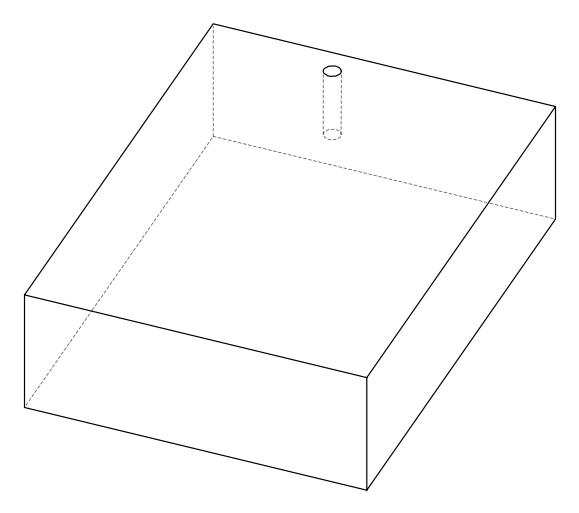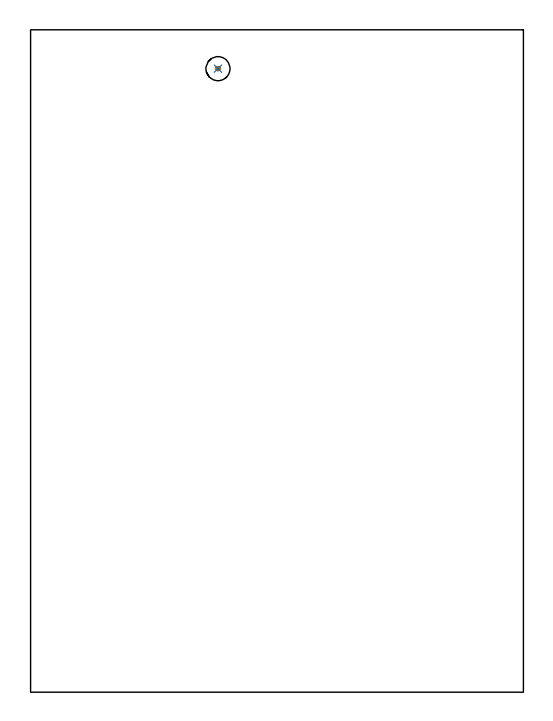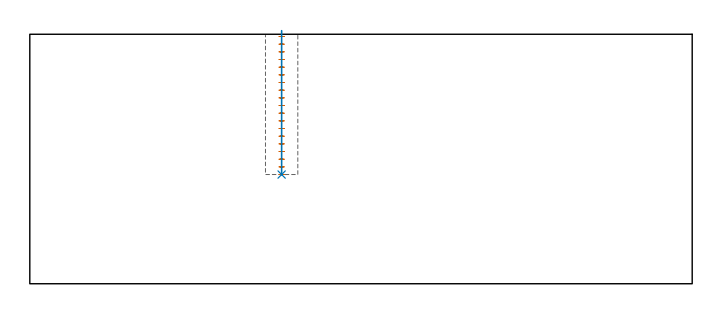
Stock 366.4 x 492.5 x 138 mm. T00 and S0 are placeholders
(PLAN: 2 operations, 1 tool changes, 1.4 min)
(1 MILL_BLIND_HOLE_FROM_SOLID_MATERIAL | STEP1POCKET | UGT0201_133 | Spiral | 1.06 min | 19509 mm3)
(2 BORE_BLIND_HOLE | STEP1POCKET | UGT0332_075 | 0.32 min | 0 mm3)
(TOOL UGT0201_133 | Carbide End Mill 15.0 | D15 FL30 Z4)
(TOOL UGT0332_075 | 17.75 mm Rough Boring Bar | D17.75)
(OP 1 MILL_BLIND_HOLE_FROM_SOLID_MATERIAL)
G17 G21 G94 G90
T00 M6
G54
G17 G0 G90 X139.3 Y463.6 S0 M3
G43 Z148. H0
Z136.758
G94 G3 X140.025 Y464.325 R0.725 F250.
X139.3 Y465.05 R0.725
X137.85 Y463.6 R1.45
X139.3 Y465.05 R-1.45
X138.575 Y464.325 R0.725
X139.3 Y463.6 R0.725
G0 Z132.516
G3 X140.025 Y464.325 R0.725
X139.3 Y465.05 R0.725
X137.85 Y463.6 R1.45
X139.3 Y465.05 R-1.45
X138.575 Y464.325 R0.725
X139.3 Y463.6 R0.725
G0 Z128.274
G3 X140.025 Y464.325 R0.725
X139.3 Y465.05 R0.725
X137.85 Y463.6 R1.45
X139.3 Y465.05 R-1.45
X138.575 Y464.325 R0.725
X139.3 Y463.6 R0.725
G0 Z124.032
G3 X140.025 Y464.325 R0.725
X139.3 Y465.05 R0.725
X137.85 Y463.6 R1.45
X139.3 Y465.05 R-1.45
X138.575 Y464.325 R0.725
X139.3 Y463.6 R0.725
G0 Z119.789
G3 X140.025 Y464.325 R0.725
X139.3 Y465.05 R0.725
X137.85 Y463.6 R1.45
X139.3 Y465.05 R-1.45
X138.575 Y464.325 R0.725
X139.3 Y463.6 R0.725
G0 Z115.547
G3 X140.025 Y464.325 R0.725
X139.3 Y465.05 R0.725
X137.85 Y463.6 R1.45
X139.3 Y465.05 R-1.45
X138.575 Y464.325 R0.725
X139.3 Y463.6 R0.725
G0 Z111.305
G3 X140.025 Y464.325 R0.725
X139.3 Y465.05 R0.725
X137.85 Y463.6 R1.45
X139.3 Y465.05 R-1.45
X138.575 Y464.325 R0.725
X139.3 Y463.6 R0.725
G0 Z107.063
G3 X140.025 Y464.325 R0.725
X139.3 Y465.05 R0.725
X137.85 Y463.6 R1.45
X139.3 Y465.05 R-1.45
X138.575 Y464.325 R0.725
X139.3 Y463.6 R0.725
G0 Z102.821
G3 X140.025 Y464.325 R0.725
X139.3 Y465.05 R0.725
X137.85 Y463.6 R1.45
X139.3 Y465.05 R-1.45
X138.575 Y464.325 R0.725
X139.3 Y463.6 R0.725
G0 Z98.579
G3 X140.025 Y464.325 R0.725
X139.3 Y465.05 R0.725
X137.85 Y463.6 R1.45
X139.3 Y465.05 R-1.45
X138.575 Y464.325 R0.725
X139.3 Y463.6 R0.725
G0 Z94.337
G3 X140.025 Y464.325 R0.725
X139.3 Y465.05 R0.725
X137.85 Y463.6 R1.45
X139.3 Y465.05 R-1.45
X138.575 Y464.325 R0.725
X139.3 Y463.6 R0.725
G0 Z90.095
G3 X140.025 Y464.325 R0.725
X139.3 Y465.05 R0.725
X137.85 Y463.6 R1.45
X139.3 Y465.05 R-1.45
X138.575 Y464.325 R0.725
X139.3 Y463.6 R0.725
G0 Z85.853
G3 X140.025 Y464.325 R0.725
X139.3 Y465.05 R0.725
X137.85 Y463.6 R1.45
X139.3 Y465.05 R-1.45
X138.575 Y464.325 R0.725
X139.3 Y463.6 R0.725
G0 Z81.611
G3 X140.025 Y464.325 R0.725
X139.3 Y465.05 R0.725
X137.85 Y463.6 R1.45
X139.3 Y465.05 R-1.45
X138.575 Y464.325 R0.725
X139.3 Y463.6 R0.725
G0 Z77.368
G3 X140.025 Y464.325 R0.725
X139.3 Y465.05 R0.725
X137.85 Y463.6 R1.45
X139.3 Y465.05 R-1.45
X138.575 Y464.325 R0.725
X139.3 Y463.6 R0.725
G0 Z73.126
G3 X140.025 Y464.325 R0.725
X139.3 Y465.05 R0.725
X137.85 Y463.6 R1.45
X139.3 Y465.05 R-1.45
X138.575 Y464.325 R0.725
X139.3 Y463.6 R0.725
G0 Z68.884
G3 X140.025 Y464.325 R0.725
X139.3 Y465.05 R0.725
X137.85 Y463.6 R1.45
X139.3 Y465.05 R-1.45
X138.575 Y464.325 R0.725
X139.3 Y463.6 R0.725
G0 Z64.642
G3 X140.025 Y464.325 R0.725
X139.3 Y465.05 R0.725
X137.85 Y463.6 R1.45
X139.3 Y465.05 R-1.45
X138.575 Y464.325 R0.725
X139.3 Y463.6 R0.725
G0 Z60.4
G3 X140.025 Y464.325 R0.725
X139.3 Y465.05 R0.725
X137.85 Y463.6 R1.45
X139.3 Y465.05 R-1.45
X138.575 Y464.325 R0.725
X139.3 Y463.6 R0.725
G0 Z148.
M5
M2
(OP 2 BORE_BLIND_HOLE)
G17 G21 G94 G90
T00 M6
G54
G17 G0 G90 X139.3 Y463.6 S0 M3
G43 Z148. H0
G94 G85 G98 Z60.4 F250. R140.
G80
M5
M2
